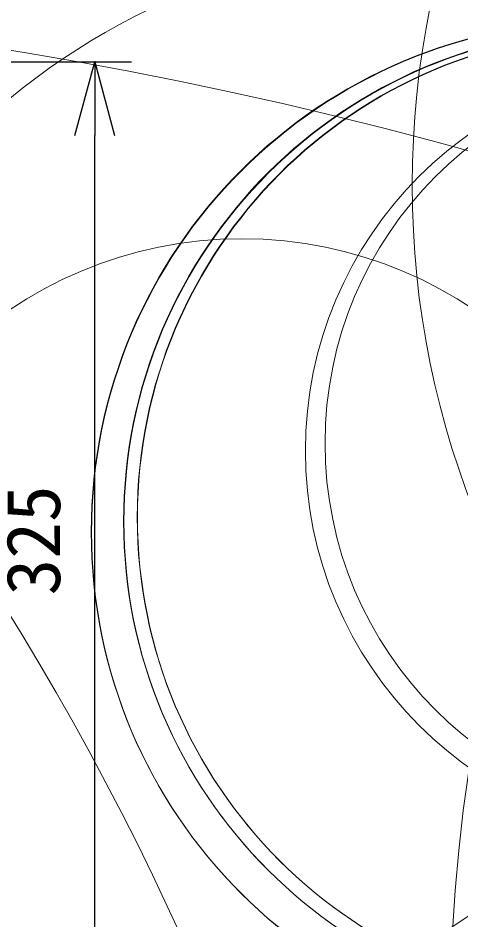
# Model space of a CAD drawing. Units: millimetres, scale not verified. Extents: x -194 to 142, y -217 to 140.
# Drawn here: x -1.65 to 13.4, y 40.33 to 70.96 of the extents above; entities that cross this region are included whole.
import ezdxf
from ezdxf.enums import TextEntityAlignment as Align

# ---------------------------------------------------------------- set-up
doc = ezdxf.new("R2010")
doc.units = ezdxf.units.MM
doc.header["$LTSCALE"] = 0.125
doc.header["$PDMODE"] = 32
doc.header["$PDSIZE"] = 0.025
for name, color, linetype in [('0-0_0', 7, 'Continuous'), ('0-5_SUNPO', 7, 'Continuous'), ('0-6_Defpoints', 7, 'Continuous')]:
    doc.layers.add(name, color=color, linetype=linetype)
doc.layers.add('0-4_GAIKEI', color=7, linetype='Continuous', lineweight=18)
doc.styles.add('ＭＳ ゴシック', font='')
doc.styles.get('ＭＳ ゴシック').set_extended_font_data('MS Gothic')

# ---------------------------------------------------------------- blocks, each defined once
blk = doc.blocks.new('_Open30')
at = {"layer": '0-0_0'}
blk.add_line((0, 0), (-1, 0), dxfattribs=at)
blk.add_lwpolyline([(-1, 0.26795), (0, 0), (-1, -0.26795)], dxfattribs=at)
blk = doc.blocks.new('D8')
at = {"layer": '0-5_SUNPO'}
for p, q in [((200.3079, -572.4624), (217.4623, -572.4624)), ((216.2123, -602.4624), (216.2123, -574.9624))]:
    blk.add_line(p, q, dxfattribs=at)
at = {"layer": '0-6_Defpoints'}
blk.add_point((216.2123, -572.4624), dxfattribs=at)
at = {"layer": '0-5_SUNPO', "xscale": 2.5, "yscale": 2.5, "rotation": 90}
blk.add_blockref('_Open30', (216.2123, -572.4624), dxfattribs=at)
at = {"layer": '0-5_SUNPO', "style": 'ＭＳ ゴシック'}
blk.add_text('325', height=1.833, rotation=90, dxfattribs=at).set_placement((215.5873, -590.5874), align=Align.BOTTOM_LEFT)

msp = doc.modelspace()

# ---------------------------------------------------------------- linework, layer by layer
at = {"layer": '0-4_GAIKEI', "color": 1}
for centre, radius in [((-79.5598, 25.4012), 114.2277), ((-78.995, 23.336), 114.2494), ((-21.8265, 41.8424), 58.6938), ((-21.2046, 41.9413), 58.0807), ((-84.1595, -0.0237), 96.6018), ((45.5898, -0.0237), 96.6019), ((-3.3198, 65.2957), 30.0767), ((9.8867, 65.2958), 30.0769), ((41.8169, 65.2957), 30.0767), ((-14.2485, 43.1056), 51.0284), ((21.8288, 37.1782), 53.9237), ((22.8895, 37.1782), 53.9237), ((66.9655, 37.1782), 53.9237), ((17.015, 40.992), 46.8843), ((-3.9149, 45.1153), 40.5013), ((-3.1511, 45.2202), 39.7156), ((-6.0251, 45.2354), 38.065), ((-6.0171, 45.1806), 38.0723), ((10.743, 49.9784), 25.9527), ((10.0487, 48.4923), 26.1356), ((10.4121, 48.616), 25.734), ((-25.2243, -72.6595), 144.4049)]:
    msp.add_circle(centre, radius, dxfattribs=at)
at = {"layer": '0-4_GAIKEI'}
for centre, radius in [((-10.3311, 41.1457), 48.3877), ((-10.2351, 40.9007), 48.388), ((6.3505, 47.5651), 30.5137), ((6.1438, 42.8491), 33.3563), ((6.6392, 42.3072), 33.3562), ((12.9595, 50.1638), 23.4121), ((18.1829, 53.5123), 17.3489), ((18.1942, 53.4995), 17.3489), ((18.6774, 53.8673), 16.7437), ((18.6895, 53.8541), 16.7436), ((18.8868, 54.0134), 16.4906), ((18.8972, 54.0022), 16.4906), ((21.3022, 56.2632), 13.1899), ((21.5882, 56.5216), 12.8095), ((5.9565, 49.3772), 14.0902)]:
    msp.add_circle(centre, radius, dxfattribs=at)

# ---------------------------------------------------------------- block references
at = {"layer": '0-5_SUNPO'}
msp.add_blockref('D8', (-215.259, 641.9382), dxfattribs=at)

doc.saveas('drawing.dxf')
